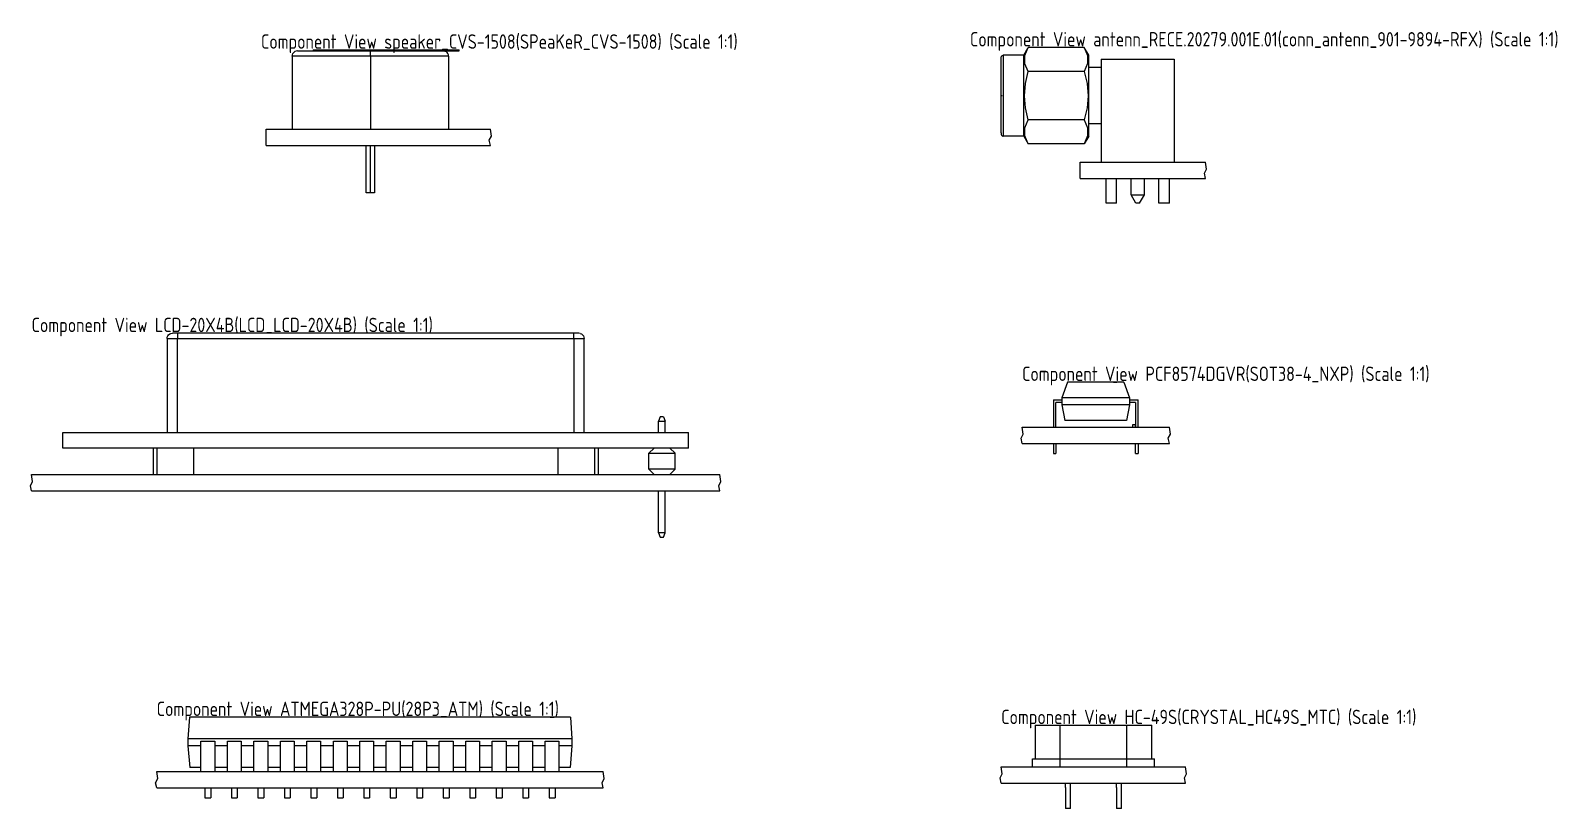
# Model space of a CAD drawing. Header units: inches. Extents: x -969 to 2045, y -594 to 12.
# Drawn here: x 1898.1 to 2044.5, y -300.2 to -225.7 of the extents above; entities that cross this region are included whole.
import ezdxf

# ---------------------------------------------------------------- set-up
doc = ezdxf.new("R2010")
doc.units = ezdxf.units.IN
doc.header["$MEASUREMENT"] = 0
doc.styles.add('GOST type A0', font='gost.TTF', dxfattribs={"height": 2.116667})

msp = doc.modelspace()

# ---------------------------------------------------------------- linework, layer by layer
at = {"color": 7}
for p, q in [((1923.161, -228.142), (1923.178, -228.013)), ((1923.417, -228.142), (1923.161, -228.142)), ((1923.161, -228.142), (1923.161, -235.142)), ((1923.178, -228.013), (1923.228, -227.892)), ((1923.228, -227.892), (1923.307, -227.789)), ((1923.411, -227.709), (1923.307, -227.789)), ((1923.532, -227.659), (1923.411, -227.709)), ((1924.166, -228.142), (1923.417, -228.142)), ((1923.661, -227.642), (1923.532, -227.659)), ((1923.661, -227.642), (1923.899, -227.642)), ((1923.899, -227.642), (1924.599, -227.642)), ((1925.358, -228.142), (1924.166, -228.142)), ((1924.599, -227.642), (1925.711, -227.642)), ((1925.161, -227.542), (1925.348, -227.542)), ((1925.161, -227.542), (1925.161, -227.642)), ((1925.348, -227.542), (1925.898, -227.542)), ((1926.911, -228.142), (1925.358, -228.142)), ((1925.711, -227.642), (1927.161, -227.642)), ((1925.898, -227.542), (1926.772, -227.542)), ((1926.772, -227.542), (1927.911, -227.542)), ((1928.72, -228.142), (1926.911, -228.142)), ((1927.161, -227.642), (1928.849, -227.642)), ((1927.911, -227.542), (1929.237, -227.542)), ((1930.661, -228.142), (1928.72, -228.142)), ((1928.849, -227.642), (1930.661, -227.642)), ((1929.237, -227.542), (1930.661, -227.542)), ((1930.661, -227.542), (1932.45, -227.542)), ((1930.661, -227.542), (1930.661, -227.642)), ((1930.661, -227.642), (1932.473, -227.642)), ((1930.661, -227.659), (1930.661, -227.642)), ((1930.661, -227.709), (1930.661, -227.659)), ((1930.661, -227.789), (1930.661, -227.709)), ((1930.661, -227.892), (1930.661, -227.789)), ((1930.661, -228.013), (1930.661, -227.892)), ((1930.661, -228.142), (1930.661, -228.013)), ((1930.661, -228.142), (1930.661, -235.142)), ((1932.602, -228.142), (1930.661, -228.142)), ((1932.45, -227.542), (1934.044, -227.542)), ((1932.473, -227.642), (1934.161, -227.642)), ((1934.411, -228.142), (1932.602, -228.142)), ((1934.044, -227.542), (1935.271, -227.542)), ((1934.161, -227.642), (1935.611, -227.642)), ((1935.964, -228.142), (1934.411, -228.142)), ((1935.271, -227.542), (1936.161, -227.542)), ((1935.271, -227.542), (1935.271, -227.642)), ((1935.611, -227.642), (1936.723, -227.642)), ((1937.156, -228.142), (1935.964, -228.142)), ((1936.161, -227.542), (1936.937, -227.542)), ((1936.161, -227.542), (1936.161, -227.642)), ((1936.723, -227.642), (1936.98, -227.642)), ((1936.937, -227.542), (1937.661, -227.542)), ((1936.98, -227.642), (1937.661, -227.642)), ((1937.905, -228.142), (1937.156, -228.142)), ((1937.422, -227.642), (1937.79, -227.659)), ((1937.661, -227.542), (1938.282, -227.542)), ((1937.661, -227.642), (1938.282, -227.642)), ((1937.79, -227.659), (1937.911, -227.709)), ((1938.161, -228.142), (1937.905, -228.142)), ((1937.911, -227.709), (1938.015, -227.789)), ((1938.094, -227.892), (1938.015, -227.789)), ((1938.144, -228.013), (1938.094, -227.892)), ((1938.161, -228.142), (1938.144, -228.013)), ((1938.161, -228.142), (1938.161, -235.142)), ((1938.282, -227.542), (1938.759, -227.542)), ((1938.282, -227.642), (1938.759, -227.642)), ((1938.759, -227.542), (1939.059, -227.542)), ((1938.759, -227.642), (1939.059, -227.642)), ((1939.059, -227.542), (1939.161, -227.542)), ((1939.059, -227.642), (1939.161, -227.642)), ((1939.161, -227.642), (1939.161, -227.542)), ((1991.161, -228.393), (1991.168, -228.216)), ((1991.161, -228.76), (1991.161, -228.393)), ((1991.168, -228.216), (1991.188, -228.167)), ((1991.188, -228.167), (1991.22, -228.126)), ((1991.22, -228.126), (1991.261, -228.094)), ((1991.261, -228.094), (1991.309, -228.074)), ((1991.309, -228.074), (1991.361, -228.067)), ((1993.321, -228.067), (1991.361, -228.067)), ((1991.361, -228.067), (1991.361, -228.199)), ((1991.361, -228.199), (1991.361, -228.586)), ((1993.321, -228.067), (1993.75, -227.324)), ((1993.321, -228.199), (1993.321, -228.067)), ((1993.321, -228.586), (1993.321, -228.199)), ((1993.437, -228.089), (1993.75, -227.324)), ((1993.438, -228.87), (1993.437, -228.089)), ((1999.132, -227.324), (1993.75, -227.324)), ((1999.132, -227.324), (1999.444, -228.086)), ((1999.561, -228.067), (1999.132, -227.324)), ((1999.444, -228.086), (1999.445, -228.867)), ((1999.561, -228.199), (1999.561, -228.067)), ((1999.561, -228.586), (1999.561, -228.199)), ((2000.761, -228.442), (2007.761, -228.442)), ((2000.761, -228.442), (2000.761, -238.302)), ((2007.761, -228.442), (2007.761, -238.302)), ((1991.161, -229.344), (1991.161, -228.76)), ((1991.161, -230.105), (1991.161, -229.344)), ((1991.361, -228.586), (1991.361, -229.202)), ((1991.361, -229.202), (1991.361, -230.005)), ((1993.321, -229.202), (1993.321, -228.586)), ((1993.321, -230.005), (1993.321, -229.202)), ((1993.75, -229.633), (1993.438, -228.87)), ((1993.49, -230.77), (1993.75, -229.633)), ((1999.132, -229.633), (1993.75, -229.633)), ((1999.445, -228.867), (1999.132, -229.633)), ((1999.132, -229.633), (1999.392, -230.77)), ((1999.561, -229.202), (1999.561, -228.586)), ((1999.561, -230.005), (1999.561, -229.202)), ((2000.761, -229.242), (1999.561, -229.242)), ((1991.161, -230.991), (1991.161, -230.105)), ((1991.161, -231.942), (1991.161, -230.991)), ((1991.361, -230.005), (1991.361, -230.939)), ((1991.361, -230.939), (1991.361, -231.942)), ((1993.321, -230.939), (1993.321, -230.005)), ((1993.321, -231.942), (1993.321, -230.939)), ((1993.393, -231.942), (1993.49, -230.77)), ((1999.392, -230.77), (1999.489, -231.942)), ((1999.561, -230.939), (1999.561, -230.005)), ((1999.561, -231.942), (1999.561, -230.939)), ((1991.161, -232.893), (1991.161, -231.942)), ((1991.261, -231.942), (1991.168, -231.942)), ((1991.361, -231.942), (1991.309, -231.942)), ((1991.361, -231.942), (1991.361, -232.945)), ((1993.321, -232.945), (1993.321, -231.942)), ((1993.321, -231.942), (1993.393, -231.942)), ((1993.321, -231.942), (1993.393, -231.942)), ((1993.489, -233.106), (1993.393, -231.942)), ((1999.489, -231.942), (1999.393, -233.106)), ((1999.561, -231.942), (1999.489, -231.942)), ((1999.561, -232.945), (1999.561, -231.942)), ((1991.161, -233.78), (1991.161, -232.893)), ((1991.161, -234.541), (1991.161, -233.78)), ((1991.361, -232.945), (1991.361, -233.88)), ((1991.361, -233.88), (1991.361, -234.682)), ((1993.321, -233.88), (1993.321, -232.945)), ((1993.321, -234.682), (1993.321, -233.88)), ((1993.437, -235.017), (1993.75, -234.252)), ((1993.75, -234.252), (1993.489, -233.106)), ((1999.132, -234.252), (1993.75, -234.252)), ((1999.393, -233.106), (1999.132, -234.252)), ((1999.132, -234.252), (1999.444, -235.015)), ((1999.561, -233.88), (1999.561, -232.945)), ((1999.561, -234.682), (1999.561, -233.88)), ((1920.661, -235.142), (1942.161, -235.142)), ((1920.661, -236.713), (1920.661, -235.142)), ((1942.261, -235.813), (1942.161, -235.142)), ((1991.161, -235.125), (1991.161, -234.541)), ((1991.161, -235.492), (1991.161, -235.125)), ((1991.161, -235.492), (1991.168, -235.669)), ((1991.168, -235.669), (1991.188, -235.717)), ((1991.188, -235.717), (1991.22, -235.759)), ((1991.22, -235.759), (1991.261, -235.791)), ((1991.361, -234.682), (1991.361, -235.298)), ((1991.361, -235.298), (1991.361, -235.685)), ((1991.361, -235.685), (1991.361, -235.817)), ((1993.321, -235.298), (1993.321, -234.682)), ((1993.321, -235.685), (1993.321, -235.298)), ((1993.321, -235.817), (1993.321, -235.685)), ((1993.438, -235.798), (1993.437, -235.017)), ((1999.444, -235.015), (1999.445, -235.796)), ((2000.761, -234.642), (1999.561, -234.642)), ((1999.561, -235.298), (1999.561, -234.682)), ((1999.561, -235.685), (1999.561, -235.298)), ((1999.561, -235.817), (1999.561, -235.685)), ((1920.661, -236.713), (1942.161, -236.713)), ((1930.261, -241.242), (1930.261, -236.713)), ((1930.661, -241.242), (1930.661, -236.713)), ((1931.061, -236.713), (1931.061, -241.242)), ((1942.061, -236.213), (1942.261, -235.813)), ((1942.161, -236.713), (1942.061, -236.213)), ((1991.261, -235.791), (1991.309, -235.81)), ((1991.309, -235.81), (1991.361, -235.817)), ((1993.321, -235.817), (1991.361, -235.817)), ((1993.321, -235.817), (1993.75, -236.561)), ((1993.75, -236.561), (1993.438, -235.798)), ((1999.132, -236.561), (1993.75, -236.561)), ((1999.445, -235.796), (1999.132, -236.561)), ((1999.561, -235.817), (1999.132, -236.561)), ((1998.721, -238.302), (2010.761, -238.302)), ((1998.721, -239.873), (1998.721, -238.302)), ((2010.861, -238.973), (2010.761, -238.302)), ((1998.721, -239.873), (2010.761, -239.873)), ((2001.211, -242.242), (2001.211, -239.873)), ((2002.231, -242.242), (2002.231, -239.873)), ((2003.626, -241.442), (2003.626, -239.873)), ((2004.896, -241.442), (2004.896, -239.873)), ((2006.291, -242.242), (2006.291, -239.873)), ((2007.311, -242.242), (2007.311, -239.873)), ((2010.661, -239.373), (2010.861, -238.973)), ((2010.761, -239.873), (2010.661, -239.373)), ((1930.275, -241.242), (1930.261, -241.242)), ((1930.315, -241.242), (1930.275, -241.242)), ((1930.378, -241.242), (1930.315, -241.242)), ((1930.461, -241.242), (1930.378, -241.242)), ((1930.557, -241.242), (1930.461, -241.242)), ((1930.661, -241.242), (1930.557, -241.242)), ((1930.764, -241.242), (1930.661, -241.242)), ((1930.861, -241.242), (1930.764, -241.242)), ((1930.944, -241.242), (1930.861, -241.242)), ((1931.007, -241.242), (1930.944, -241.242)), ((1931.047, -241.242), (1931.007, -241.242)), ((1931.061, -241.242), (1931.047, -241.242)), ((2004.088, -242.242), (2003.626, -241.442)), ((2003.626, -241.442), (2003.648, -241.442)), ((2003.648, -241.442), (2003.711, -241.442)), ((2003.711, -241.442), (2003.812, -241.442)), ((2003.812, -241.442), (2003.943, -241.442)), ((2003.943, -241.442), (2004.097, -241.442)), ((2004.097, -241.442), (2004.261, -241.442)), ((2004.261, -241.442), (2004.425, -241.442)), ((2004.425, -241.442), (2004.578, -241.442)), ((2004.434, -242.242), (2004.896, -241.442)), ((2004.578, -241.442), (2004.71, -241.442)), ((2004.71, -241.442), (2004.811, -241.442)), ((2004.811, -241.442), (2004.874, -241.442)), ((2004.874, -241.442), (2004.896, -241.442)), ((2002.231, -242.242), (2001.211, -242.242)), ((2004.094, -242.242), (2004.088, -242.242)), ((2004.111, -242.242), (2004.094, -242.242)), ((2004.139, -242.242), (2004.111, -242.242)), ((2004.174, -242.242), (2004.139, -242.242)), ((2004.216, -242.242), (2004.174, -242.242)), ((2004.261, -242.242), (2004.216, -242.242)), ((2004.306, -242.242), (2004.261, -242.242)), ((2004.348, -242.242), (2004.306, -242.242)), ((2004.383, -242.242), (2004.348, -242.242)), ((2004.411, -242.242), (2004.383, -242.242)), ((2004.428, -242.242), (2004.411, -242.242)), ((2004.434, -242.242), (2004.428, -242.242)), ((2007.311, -242.242), (2006.291, -242.242)), ((1911.307, -254.849), (1911.411, -254.769)), ((1911.411, -254.769), (1911.532, -254.719)), ((1911.532, -254.719), (1911.661, -254.702)), ((1911.678, -254.702), (1911.661, -254.702)), ((1911.728, -254.702), (1911.678, -254.702)), ((1911.807, -254.702), (1911.728, -254.702)), ((1911.911, -254.702), (1911.807, -254.702)), ((1912.032, -254.702), (1911.911, -254.702)), ((1912.161, -254.702), (1912.032, -254.702)), ((1950.161, -254.702), (1912.161, -254.702)), ((1912.161, -254.702), (1912.161, -254.719)), ((1912.161, -254.719), (1912.161, -254.769)), ((1912.161, -254.769), (1912.161, -254.849)), ((1950.29, -254.702), (1950.161, -254.702)), ((1950.161, -254.719), (1950.161, -254.702)), ((1950.161, -254.769), (1950.161, -254.719)), ((1950.161, -254.849), (1950.161, -254.769)), ((1950.411, -254.702), (1950.29, -254.702)), ((1950.515, -254.702), (1950.411, -254.702)), ((1950.594, -254.702), (1950.515, -254.702)), ((1950.644, -254.702), (1950.594, -254.702)), ((1950.79, -254.719), (1950.644, -254.702)), ((1950.79, -254.719), (1950.911, -254.769)), ((1950.911, -254.769), (1951.015, -254.849)), ((1911.161, -255.202), (1911.178, -255.073)), ((1911.161, -255.202), (1911.161, -264.202)), ((1911.161, -255.202), (1911.195, -255.202)), ((1911.178, -255.073), (1911.228, -254.952)), ((1911.195, -255.202), (1911.295, -255.202)), ((1911.228, -254.952), (1911.307, -254.849)), ((1911.295, -255.202), (1911.454, -255.202)), ((1911.454, -255.202), (1911.661, -255.202)), ((1911.661, -255.202), (1911.902, -255.202)), ((1911.902, -255.202), (1912.161, -255.202)), ((1912.161, -254.849), (1912.161, -254.952)), ((1912.161, -254.952), (1912.161, -255.073)), ((1912.161, -255.073), (1912.161, -255.202)), ((1912.161, -255.202), (1950.161, -255.202)), ((1912.161, -264.202), (1912.161, -255.202)), ((1950.161, -254.952), (1950.161, -254.849)), ((1950.161, -255.073), (1950.161, -254.952)), ((1950.161, -255.202), (1950.161, -255.073)), ((1950.161, -255.202), (1950.161, -264.202)), ((1950.161, -255.202), (1950.42, -255.202)), ((1950.42, -255.202), (1950.661, -255.202)), ((1950.661, -255.202), (1950.868, -255.202)), ((1950.868, -255.202), (1951.027, -255.202)), ((1951.015, -254.849), (1951.094, -254.952)), ((1951.027, -255.202), (1951.127, -255.202)), ((1951.094, -254.952), (1951.144, -255.073)), ((1951.127, -255.202), (1951.161, -255.202)), ((1951.144, -255.073), (1951.161, -255.202)), ((1951.161, -264.202), (1951.161, -255.202)), ((1997.52, -259.384), (1996.986, -260.893)), ((2002.93, -259.384), (1997.52, -259.384)), ((2001.929, -259.381), (2001.93, -259.381)), ((2001.929, -259.383), (2001.929, -259.381)), ((2001.929, -259.383), (2001.929, -259.384)), ((2001.93, -259.381), (2001.94, -259.381)), ((2001.94, -259.381), (2001.96, -259.381)), ((2001.96, -259.381), (2001.988, -259.381)), ((2001.988, -259.381), (2002.022, -259.381)), ((2002.022, -259.381), (2002.061, -259.381)), ((2002.061, -259.381), (2002.101, -259.381)), ((2002.101, -259.381), (2002.141, -259.381)), ((2002.141, -259.381), (2002.178, -259.381)), ((2002.178, -259.381), (2002.209, -259.381)), ((2002.209, -259.381), (2002.233, -259.381)), ((2002.233, -259.381), (2002.248, -259.381)), ((2002.248, -259.381), (2002.253, -259.381)), ((2002.253, -259.384), (2002.253, -259.381)), ((2002.93, -259.384), (2003.464, -260.893)), ((1996.161, -261.098), (1996.986, -261.098)), ((1996.161, -261.098), (1996.161, -263.702)), ((1996.986, -261.352), (1996.415, -261.352)), ((1996.415, -263.702), (1996.415, -261.352)), ((1996.986, -260.893), (1996.986, -261.558)), ((2003.464, -260.893), (1996.986, -260.893)), ((1996.986, -261.558), (1997.266, -263.067)), ((2003.464, -261.558), (1996.986, -261.558)), ((2003.464, -261.558), (2003.184, -263.067)), ((2003.464, -260.893), (2003.464, -261.558)), ((2003.464, -261.098), (2004.289, -261.098)), ((2004.035, -261.352), (2003.464, -261.352)), ((2004.035, -261.352), (2004.035, -263.702)), ((2004.289, -263.702), (2004.289, -261.098)), ((1958.461, -262.702), (1958.301, -263.129)), ((1958.301, -264.202), (1958.301, -263.129)), ((1958.301, -263.129), (1958.941, -263.129)), ((1958.781, -262.702), (1958.461, -262.702)), ((1958.781, -262.702), (1958.941, -263.129)), ((1958.941, -264.202), (1958.941, -263.129)), ((2003.184, -263.067), (1997.266, -263.067)), ((2003.781, -263.448), (2004.035, -263.448)), ((2003.781, -263.702), (2003.781, -263.448)), ((2004.035, -263.702), (2004.035, -263.448)), ((1901.161, -265.702), (1901.161, -264.202)), ((1901.161, -264.202), (1961.161, -264.202)), ((1961.161, -265.702), (1961.161, -264.202)), ((1993.061, -264.773), (1993.261, -264.373)), ((1993.161, -265.273), (1993.061, -264.773)), ((1993.161, -263.702), (2007.289, -263.702)), ((1993.261, -264.373), (1993.161, -263.702)), ((2007.189, -264.773), (2007.389, -264.373)), ((2007.289, -265.273), (2007.189, -264.773)), ((2007.389, -264.373), (2007.289, -263.702)), ((1961.161, -265.702), (1901.161, -265.702)), ((1909.807, -265.702), (1909.807, -268.242)), ((1910.161, -265.702), (1910.161, -268.242)), ((1913.696, -265.702), (1913.696, -268.242)), ((1948.625, -265.702), (1948.625, -268.242)), ((1952.161, -265.702), (1952.161, -268.242)), ((1952.515, -265.702), (1952.515, -268.242)), ((1957.859, -265.702), (1957.351, -266.21)), ((1957.351, -267.734), (1957.351, -266.21)), ((1957.351, -266.21), (1959.891, -266.21)), ((1959.383, -265.702), (1959.891, -266.21)), ((1959.891, -267.734), (1959.891, -266.21)), ((1993.161, -265.273), (2007.289, -265.273)), ((1996.161, -265.273), (1996.161, -266.242)), ((1996.161, -266.242), (1996.415, -266.242)), ((1996.415, -265.273), (1996.415, -266.242)), ((2004.035, -266.242), (2004.035, -265.273)), ((2004.035, -266.242), (2004.289, -266.242)), ((2004.289, -265.273), (2004.289, -266.242)), ((1957.351, -267.734), (1957.859, -268.242)), ((1959.891, -267.734), (1957.351, -267.734)), ((1959.383, -268.242), (1959.891, -267.734)), ((1898.061, -269.313), (1898.261, -268.913)), ((1898.161, -269.813), (1898.061, -269.313)), ((1898.161, -268.242), (1964.161, -268.242)), ((1898.261, -268.913), (1898.161, -268.242)), ((1964.061, -269.313), (1964.261, -268.913)), ((1964.161, -269.813), (1964.061, -269.313)), ((1964.261, -268.913), (1964.161, -268.242)), ((1898.161, -269.813), (1964.161, -269.813)), ((1958.301, -273.816), (1958.301, -269.813)), ((1958.941, -273.816), (1958.941, -269.813)), ((1958.301, -273.816), (1958.461, -274.242)), ((1958.941, -273.816), (1958.301, -273.816)), ((1958.781, -274.242), (1958.941, -273.816)), ((1958.461, -274.242), (1958.781, -274.242)), ((1913.313, -291.495), (1913.161, -293.575)), ((1949.839, -291.495), (1913.313, -291.495)), ((1947.899, -291.492), (1947.902, -291.492)), ((1947.899, -291.493), (1947.899, -291.492)), ((1947.899, -291.493), (1947.899, -291.495)), ((1947.902, -291.492), (1947.917, -291.492)), ((1947.917, -291.492), (1947.942, -291.492)), ((1947.942, -291.492), (1947.976, -291.492)), ((1947.976, -291.492), (1948.017, -291.492)), ((1948.017, -291.492), (1948.063, -291.492)), ((1948.063, -291.492), (1948.109, -291.492)), ((1948.109, -291.492), (1948.155, -291.492)), ((1948.155, -291.492), (1948.196, -291.492)), ((1948.196, -291.492), (1948.23, -291.492)), ((1948.23, -291.492), (1948.255, -291.492)), ((1948.255, -291.492), (1948.27, -291.492)), ((1948.27, -291.492), (1948.273, -291.492)), ((1948.273, -291.493), (1948.273, -291.492)), ((1948.273, -291.493), (1948.273, -291.495)), ((1949.839, -291.495), (1949.991, -293.575)), ((1994.404, -292.266), (1994.486, -292.266)), ((1994.404, -292.266), (1994.404, -295.496)), ((1994.486, -292.266), (1994.729, -292.266)), ((1994.729, -292.266), (1995.114, -292.266)), ((1995.114, -292.266), (1995.616, -292.266)), ((1995.616, -292.266), (1996.201, -292.266)), ((1996.201, -292.266), (1996.829, -292.266)), ((1996.829, -292.266), (2003.179, -292.266)), ((1996.829, -295.496), (1996.829, -292.266)), ((2003.179, -292.266), (2003.807, -292.266)), ((2003.179, -292.266), (2003.179, -295.496)), ((2003.807, -292.266), (2004.392, -292.266)), ((2004.392, -292.266), (2004.894, -292.266)), ((2004.894, -292.266), (2005.28, -292.266)), ((2005.28, -292.266), (2005.522, -292.266)), ((2005.522, -292.266), (2005.605, -292.266)), ((2005.605, -295.496), (2005.605, -292.266)), ((1913.161, -293.575), (1913.161, -294.241)), ((1949.991, -293.575), (1913.161, -293.575)), ((1913.161, -294.241), (1913.339, -296.321)), ((1914.406, -294.241), (1913.161, -294.241)), ((1914.406, -296.702), (1914.406, -293.781)), ((1914.406, -293.781), (1915.726, -293.781)), ((1915.726, -293.781), (1915.726, -296.702)), ((1916.946, -294.241), (1915.726, -294.241)), ((1916.946, -296.702), (1916.946, -293.781)), ((1916.946, -293.781), (1918.266, -293.781)), ((1918.266, -293.781), (1918.266, -296.702)), ((1919.486, -294.241), (1918.266, -294.241)), ((1919.486, -296.702), (1919.486, -293.781)), ((1919.486, -293.781), (1920.806, -293.781)), ((1920.806, -293.781), (1920.806, -296.702)), ((1922.026, -294.241), (1920.806, -294.241)), ((1922.026, -296.702), (1922.026, -293.781)), ((1922.026, -293.781), (1923.346, -293.781)), ((1923.346, -293.781), (1923.346, -296.702)), ((1924.566, -294.241), (1923.346, -294.241)), ((1924.566, -296.702), (1924.566, -293.781)), ((1924.566, -293.781), (1925.886, -293.781)), ((1925.886, -293.781), (1925.886, -296.702)), ((1927.106, -294.241), (1925.886, -294.241)), ((1927.106, -296.702), (1927.106, -293.781)), ((1927.106, -293.781), (1928.426, -293.781)), ((1928.426, -293.781), (1928.426, -296.702)), ((1929.646, -294.241), (1928.426, -294.241)), ((1929.646, -296.702), (1929.646, -293.781)), ((1929.646, -293.781), (1930.966, -293.781)), ((1930.966, -293.781), (1930.966, -296.702)), ((1932.186, -294.241), (1930.966, -294.241)), ((1932.186, -296.702), (1932.186, -293.781)), ((1932.186, -293.781), (1933.506, -293.781)), ((1933.506, -293.781), (1933.506, -296.702)), ((1934.726, -294.241), (1933.506, -294.241)), ((1934.726, -296.702), (1934.726, -293.781)), ((1934.726, -293.781), (1936.046, -293.781)), ((1936.046, -293.781), (1936.046, -296.702)), ((1937.266, -294.241), (1936.046, -294.241)), ((1937.266, -296.702), (1937.266, -293.781)), ((1937.266, -293.781), (1938.586, -293.781)), ((1938.586, -293.781), (1938.586, -296.702)), ((1939.806, -294.241), (1938.586, -294.241)), ((1939.806, -296.702), (1939.806, -293.781)), ((1939.806, -293.781), (1941.126, -293.781)), ((1941.126, -293.781), (1941.126, -296.702)), ((1942.346, -294.241), (1941.126, -294.241)), ((1942.346, -296.702), (1942.346, -293.781)), ((1942.346, -293.781), (1943.666, -293.781)), ((1943.666, -293.781), (1943.666, -296.702)), ((1944.886, -294.241), (1943.666, -294.241)), ((1944.886, -296.702), (1944.886, -293.781)), ((1944.886, -293.781), (1946.206, -293.781)), ((1946.206, -293.781), (1946.206, -296.702)), ((1947.426, -294.241), (1946.206, -294.241)), ((1947.426, -296.702), (1947.426, -293.781)), ((1947.426, -293.781), (1948.746, -293.781)), ((1948.746, -293.781), (1948.746, -296.702)), ((1949.991, -294.241), (1948.746, -294.241)), ((1949.991, -294.241), (1949.813, -296.321)), ((1949.991, -293.575), (1949.991, -294.241)), ((1994.161, -295.496), (1994.252, -295.496)), ((1994.161, -296.254), (1994.161, -295.496)), ((1994.252, -295.496), (1994.518, -295.496)), ((1994.518, -295.496), (1994.942, -295.496)), ((1994.942, -295.496), (1995.495, -295.496)), ((1995.495, -295.496), (1996.139, -295.496)), ((1996.139, -295.496), (1996.829, -295.496)), ((1996.829, -295.496), (2003.179, -295.496)), ((1996.829, -296.254), (1996.829, -295.496)), ((2003.179, -295.496), (2003.87, -295.496)), ((2003.179, -295.496), (2003.179, -296.254)), ((2003.87, -295.496), (2004.513, -295.496)), ((2004.513, -295.496), (2005.066, -295.496)), ((2005.066, -295.496), (2005.49, -295.496)), ((2005.49, -295.496), (2005.757, -295.496)), ((2005.757, -295.496), (2005.847, -295.496)), ((2005.847, -296.254), (2005.847, -295.496)), ((1910.161, -296.702), (1952.991, -296.702)), ((1910.261, -297.373), (1910.161, -296.702)), ((1914.406, -296.321), (1913.339, -296.321)), ((1916.946, -296.321), (1915.726, -296.321)), ((1919.486, -296.321), (1918.266, -296.321)), ((1922.026, -296.321), (1920.806, -296.321)), ((1924.566, -296.321), (1923.346, -296.321)), ((1927.106, -296.321), (1925.886, -296.321)), ((1929.646, -296.321), (1928.426, -296.321)), ((1932.186, -296.321), (1930.966, -296.321)), ((1934.726, -296.321), (1933.506, -296.321)), ((1937.266, -296.321), (1936.046, -296.321)), ((1939.806, -296.321), (1938.586, -296.321)), ((1942.346, -296.321), (1941.126, -296.321)), ((1944.886, -296.321), (1943.666, -296.321)), ((1947.426, -296.321), (1946.206, -296.321)), ((1949.813, -296.321), (1948.746, -296.321)), ((1953.091, -297.373), (1952.991, -296.702)), ((1991.061, -297.325), (1991.261, -296.925)), ((1991.161, -296.254), (2008.847, -296.254)), ((1991.261, -296.925), (1991.161, -296.254)), ((2008.747, -297.325), (2008.947, -296.925)), ((2008.947, -296.925), (2008.847, -296.254)), ((1910.061, -297.773), (1910.261, -297.373)), ((1910.161, -298.273), (1910.061, -297.773)), ((1910.161, -298.273), (1952.991, -298.273)), ((1914.787, -298.273), (1914.787, -299.242)), ((1915.345, -298.273), (1915.345, -299.242)), ((1917.327, -298.273), (1917.327, -299.242)), ((1917.885, -298.273), (1917.885, -299.242)), ((1919.867, -298.273), (1919.867, -299.242)), ((1920.425, -298.273), (1920.425, -299.242)), ((1922.407, -298.273), (1922.407, -299.242)), ((1922.965, -298.273), (1922.965, -299.242)), ((1924.947, -298.273), (1924.947, -299.242)), ((1925.505, -298.273), (1925.505, -299.242)), ((1927.487, -298.273), (1927.487, -299.242)), ((1928.045, -298.273), (1928.045, -299.242)), ((1930.027, -298.273), (1930.027, -299.242)), ((1930.585, -298.273), (1930.585, -299.242)), ((1932.567, -298.273), (1932.567, -299.242)), ((1933.125, -298.273), (1933.125, -299.242)), ((1935.107, -298.273), (1935.107, -299.242)), ((1935.665, -298.273), (1935.665, -299.242)), ((1937.647, -298.273), (1937.647, -299.242)), ((1938.205, -298.273), (1938.205, -299.242)), ((1940.187, -298.273), (1940.187, -299.242)), ((1940.745, -298.273), (1940.745, -299.242)), ((1942.727, -298.273), (1942.727, -299.242)), ((1943.285, -298.273), (1943.285, -299.242)), ((1945.267, -298.273), (1945.267, -299.242)), ((1945.825, -298.273), (1945.825, -299.242)), ((1947.807, -298.273), (1947.807, -299.242)), ((1948.365, -298.273), (1948.365, -299.242)), ((1952.891, -297.773), (1953.091, -297.373)), ((1952.991, -298.273), (1952.891, -297.773)), ((1991.161, -297.825), (1991.061, -297.325)), ((1991.161, -297.825), (2008.847, -297.825)), ((1997.323, -298.248), (1997.323, -297.825)), ((1997.323, -298.248), (1997.323, -300.242)), ((1997.805, -300.242), (1997.805, -297.825)), ((2002.203, -298.248), (2002.203, -297.825)), ((2002.203, -298.248), (2002.203, -300.242)), ((2002.685, -300.242), (2002.685, -297.825)), ((2008.847, -297.825), (2008.747, -297.325)), ((1914.787, -299.242), (1915.345, -299.242)), ((1917.327, -299.242), (1917.885, -299.242)), ((1919.867, -299.242), (1920.425, -299.242)), ((1922.407, -299.242), (1922.965, -299.242)), ((1924.947, -299.242), (1925.505, -299.242)), ((1927.487, -299.242), (1928.045, -299.242)), ((1930.027, -299.242), (1930.585, -299.242)), ((1932.567, -299.242), (1933.125, -299.242)), ((1935.107, -299.242), (1935.665, -299.242)), ((1937.647, -299.242), (1938.205, -299.242)), ((1940.187, -299.242), (1940.745, -299.242)), ((1942.727, -299.242), (1943.285, -299.242)), ((1945.267, -299.242), (1945.825, -299.242)), ((1947.807, -299.242), (1948.365, -299.242)), ((1997.325, -300.242), (1997.323, -300.242)), ((1997.34, -300.242), (1997.325, -300.242)), ((1997.369, -300.242), (1997.34, -300.242)), ((1997.41, -300.242), (1997.369, -300.242)), ((1997.461, -300.242), (1997.41, -300.242)), ((1997.519, -300.242), (1997.461, -300.242)), ((1997.579, -300.242), (1997.519, -300.242)), ((1997.639, -300.242), (1997.579, -300.242)), ((1997.694, -300.242), (1997.639, -300.242)), ((1997.74, -300.242), (1997.694, -300.242)), ((1997.776, -300.242), (1997.74, -300.242)), ((1997.798, -300.242), (1997.776, -300.242)), ((1997.805, -300.242), (1997.798, -300.242)), ((2002.205, -300.242), (2002.203, -300.242)), ((2002.22, -300.242), (2002.205, -300.242)), ((2002.249, -300.242), (2002.22, -300.242)), ((2002.29, -300.242), (2002.249, -300.242)), ((2002.341, -300.242), (2002.29, -300.242)), ((2002.399, -300.242), (2002.341, -300.242)), ((2002.459, -300.242), (2002.399, -300.242)), ((2002.519, -300.242), (2002.459, -300.242)), ((2002.574, -300.242), (2002.519, -300.242)), ((2002.62, -300.242), (2002.574, -300.242)), ((2002.656, -300.242), (2002.62, -300.242)), ((2002.678, -300.242), (2002.656, -300.242)), ((2002.685, -300.242), (2002.678, -300.242))]:
    msp.add_line(p, q, dxfattribs=at)

# ---------------------------------------------------------------- texts
at = {"color": 7, "style": 'GOST type A0'}
for s, p in [('Component View speaker_CVS-1508(SPeaKeR_CVS-1508) (Scale 1:1)', (1920.161, -227.439)), ('Component View antenn_RECE.20279.001E.01(conn_antenn_901-9894-RFX) (Scale 1:1)', (1988.161, -227.22)), ('Component View LCD-20X4B(LCD_LCD-20X4B) (Scale 1:1)', (1898.161, -254.599)), ('Component View PCF8574DGVR(SOT38-4_NXP) (Scale 1:1)', (1993.161, -259.278)), ('Component View ATMEGA328P-PU(28P3_ATM) (Scale 1:1)', (1910.161, -291.389)), ('Component View HC-49S(CRYSTAL_HC49S_MTC) (Scale 1:1)', (1991.161, -292.163))]:
    msp.add_text(s, height=1.37958, dxfattribs=at).set_placement(p)

doc.saveas('drawing.dxf')
